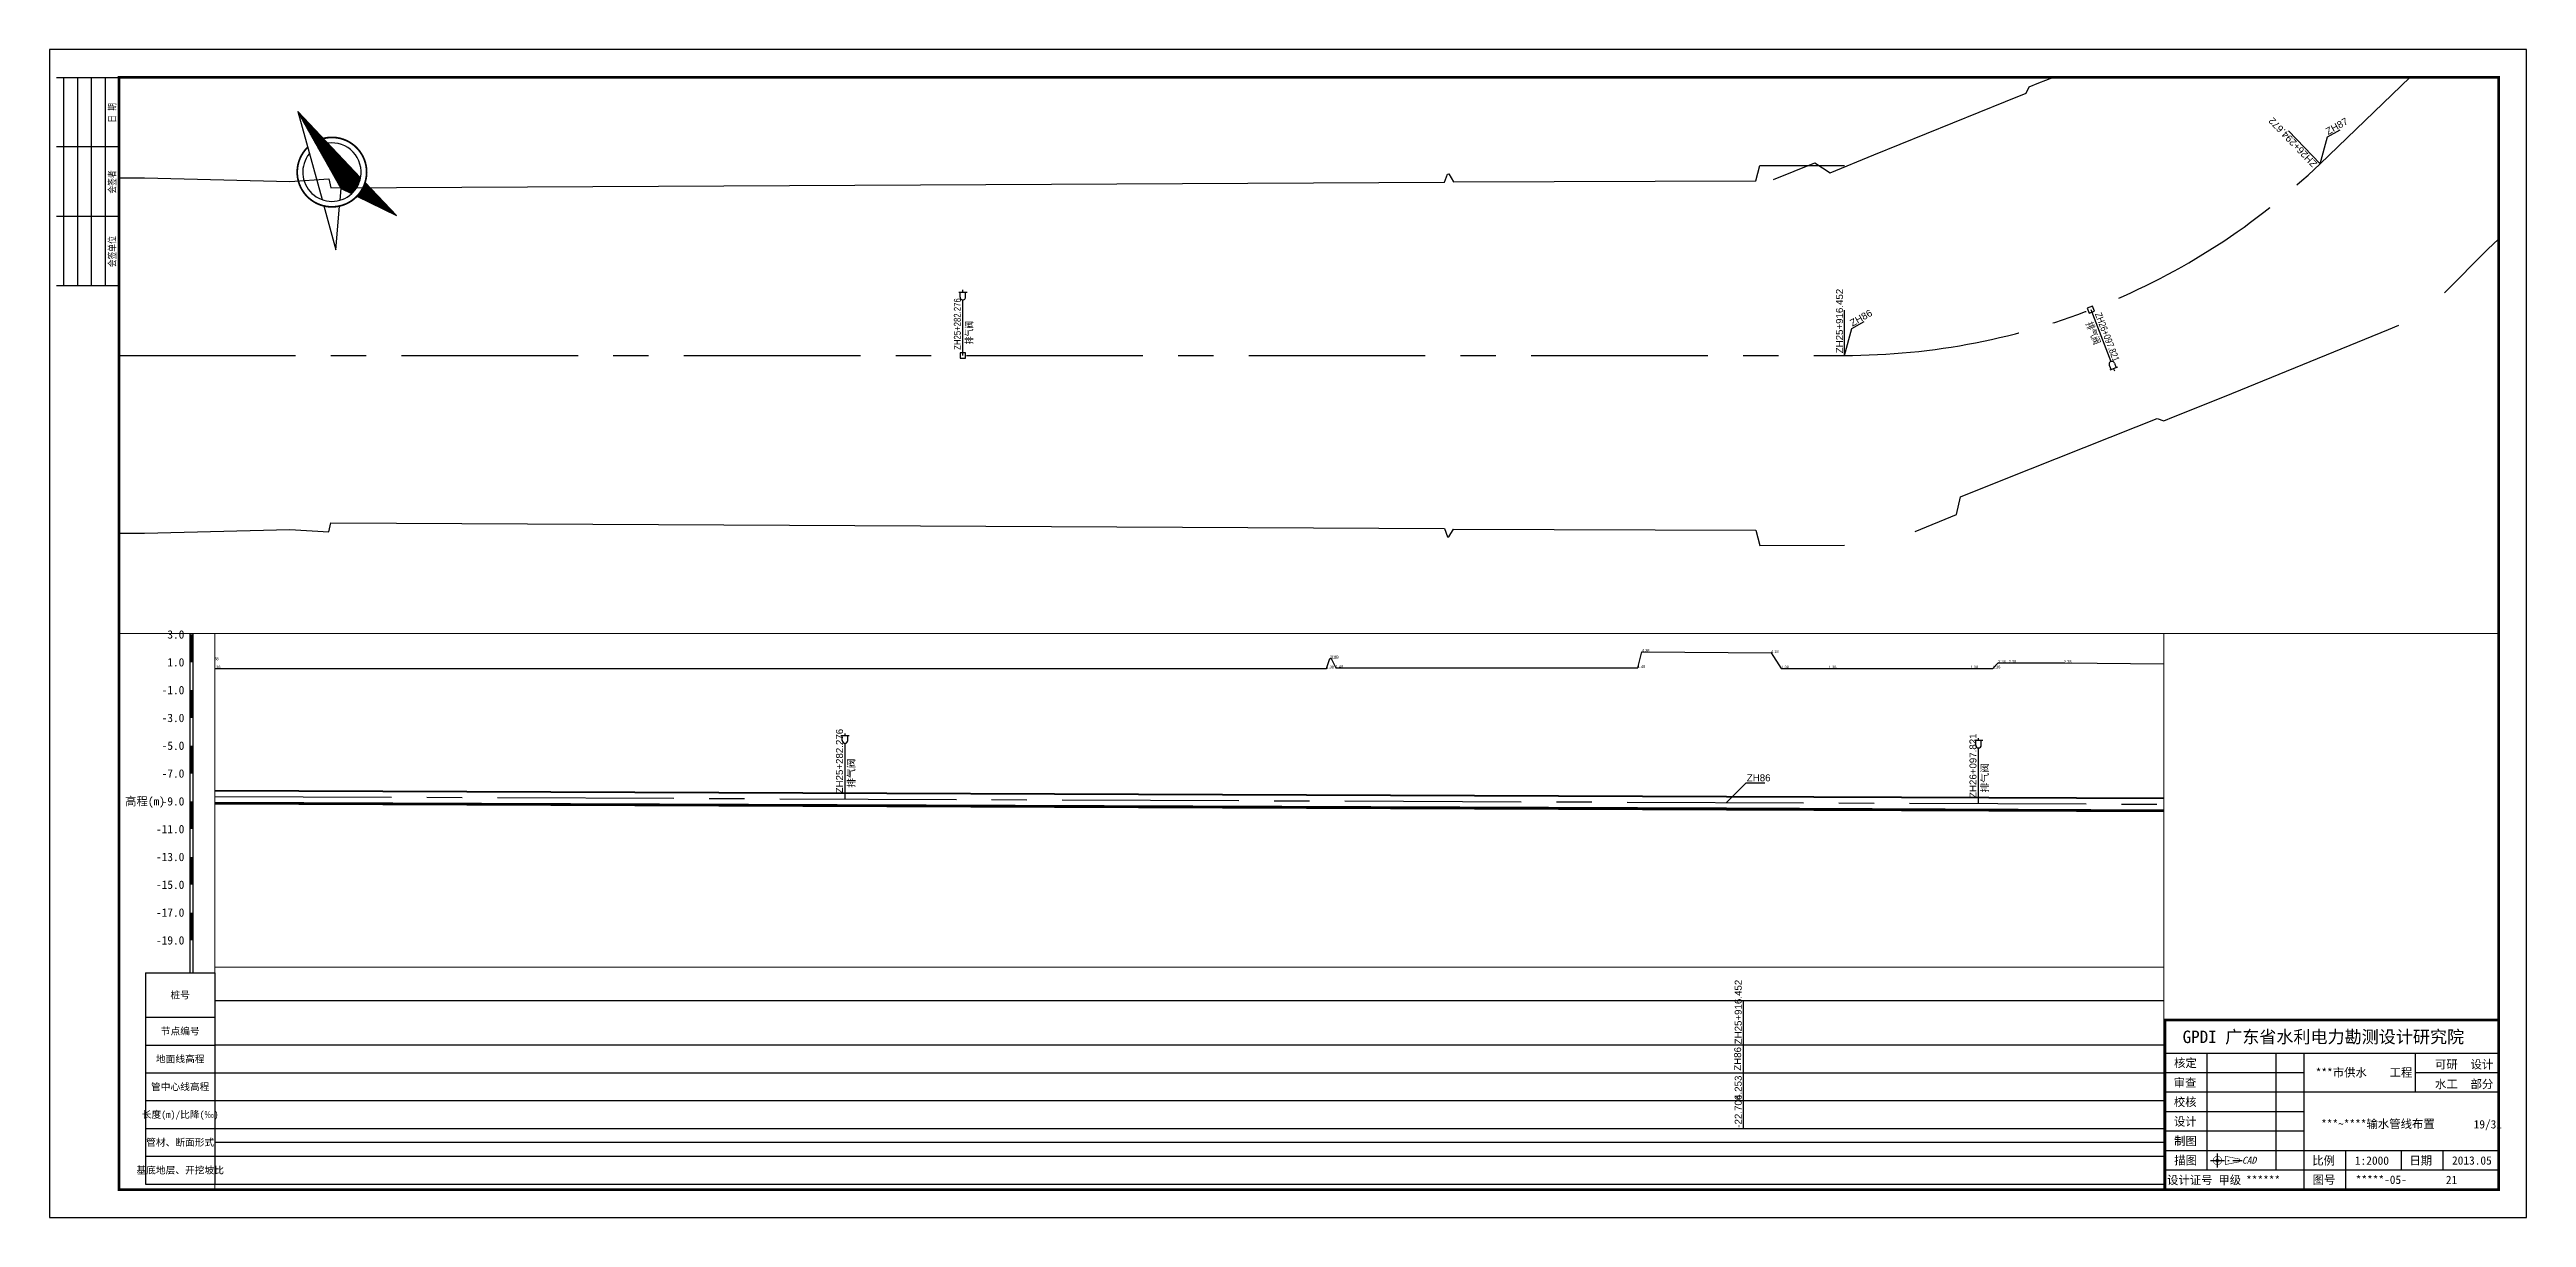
# Paper-space layout '21' of a CAD drawing. Header units: millimetres. Extents: x 0 to 891, y 0 to 420.
# The model-space entities are those that its viewports show. They can reach past a viewport. Long polylines and large blocks are cut down to what shows.
import ezdxf
from ezdxf.enums import TextEntityAlignment as Align
from ezdxf.lldxf.tags import DXFTag

# ---------------------------------------------------------------- set-up
doc = ezdxf.new("R2010")
doc.units = ezdxf.units.MM
doc.linetypes.add('CENTER', pattern=[50.8, 31.75, -6.35, 6.35, -6.35])
for name, color, linetype in [('pipe', 3, 'Continuous'), ('pipe_cen', 1, 'CENTER'), ('tab', 9, 'Continuous'), ('地形剖面', 4, 'Continuous'), ('布局裁图', 3, 'Continuous'), ('水工平面管线标注', 3, 'Continuous'), ('水工开挖线', 5, 'Continuous'), ('纵面管线标注', 3, 'Continuous'), ('附属设施', 2, 'Continuous')]:
    doc.layers.add(name, color=color, linetype=linetype)
doc.layers.add('管线-管廊边线-北线', color=4, linetype='管廊边线', lineweight=9)
doc.styles.add('FSD', font='')
doc.styles.add('HT', font='simhei.ttf')
doc.styles.get("Standard").update_dxf_attribs({"font": 'arial.ttf'})
doc.styles.get('FSD').set_extended_font_data('SimSun')
tags = doc.linetypes.add('管廊边线', pattern='A,50,-5,["管廊边线",Standard,S=2.54,R=0,X=-3.5,Y=-1.27],-12', length=67).pattern_tags.tags
tags[6] = DXFTag(74, 10)

# ---------------------------------------------------------------- blocks, each defined once
blk = doc.blocks.new('sign')
at = {"color": 7}
for p, q in [((-20, 0), (-20, -75)), ((-15, 0), (-15, -75)), ((-10, 0), (-10, -75)), ((-5, 0), (-5, -75)), ((0, -25), (-22.5, -25)), ((0, -50), (-22.5, -50))]:
    blk.add_line(p, q, dxfattribs=at)
blk.add_lwpolyline([(-22.5, 0), (0, 0), (0, -75), (-22.5, -75)], dxfattribs=at)
at = {"color": 3, "style": 'FSD', "width": 0.8}
for s, p in [('日 期', (-1.24, -16.3)), ('会签者', (-1.2, -41.81)), ('会签单位', (-1.2, -68.28))]:
    blk.add_text(s, height=2.5, rotation=90, dxfattribs=at).set_placement(p)
blk = doc.blocks.new('图框')
at = {"color": 7, "ltscale": 8}
for p, q in [((761, 10), (761, 71)), ((881, 71), (881, 10))]:
    blk.add_line(p, q, dxfattribs=at)
at = {"color": 7}
for p, q in [((881, 59), (761, 59)), ((776, 59), (776, 17)), ((801, 17), (801, 59)), ((811, 10), (811, 59)), ((851, 59), (851, 45)), ((811, 52), (761, 52)), ((881, 45), (761, 45)), ((881, 52), (851, 52)), ((811, 38), (761, 38)), ((811, 31), (761, 31)), ((881, 24), (761, 24)), ((826, 10), (826, 24)), ((846, 17), (846, 24)), ((861, 17), (861, 24)), ((881, 17), (761, 17))]:
    blk.add_line(p, q, dxfattribs=at)
at = {"color": 1}
for p, q in [((777.36, 20.51), (782.36, 20.51)), ((779.86, 18.01), (779.86, 23.01)), ((783.61, 20.51), (784.11, 20.51)), ((785.36, 20.51), (788.7, 20.51))]:
    blk.add_line(p, q, dxfattribs=at)
blk.add_lwpolyline([(0, 0), (891, 0), (891, 420), (0, 420)], close=True)
at = {"const_width": 1}
blk.add_lwpolyline([(25, 10), (25, 410), (881, 410), (881, 10)], close=True, dxfattribs=at)
at = {"color": 7, "const_width": 1}
blk.add_lwpolyline([(761, 10), (761, 71), (881, 71), (881, 10)], close=True, dxfattribs=at)
at = {"color": 5, "const_width": 0.2}
for points in [[(781.35, 20.66, 39.991666), (781.36, 20.51, 0.025005)], [(780.45, 20.57, 39.991666), (780.46, 20.51, 0.025005)]]:
    blk.add_lwpolyline(points, format="xyb", close=True, dxfattribs=at)
blk.add_lwpolyline([(787.7, 20.01), (782.7, 19.01), (782.7, 22.01), (787.7, 21.01)], close=True, dxfattribs=at)
blk.add_blockref('sign', (25, 410))
at = {"color": 3, "style": 'HT'}
for s, height, p in [('GPDI 广东省水利电力勘测设计研究院', 4.5, (767.32, 62.71)), ('***市供水', 3, (815.18, 50.63)), ('工程', 3, (841.77, 50.63)), ('可研', 3, (858.09, 53.54)), ('设计', 3, (870.9, 53.54)), ('水工', 3, (858.09, 46.44)), ('部分', 3, (870.9, 46.44)), ('***~****输水管线布置', 3, (817.12, 32.13)), ('比例', 3, (813.95, 18.94)), ('1:2000', 3, (829.29, 18.94)), ('日期', 3, (848.89, 18.98)), ('2013.05', 3, (864.23, 18.98)), ('图号', 3, (814.08, 12.06)), ('*****-05-', 3, (829.59, 12.06))]:
    blk.add_text(s, height=height, dxfattribs=at).set_placement(p)
at = {"color": 3, "ltscale": 8, "style": 'HT'}
for s, p in [('核定', (764.23, 55.53)), ('审查', (764.08, 48.46)), ('校核', (764.15, 41.51)), ('设计', (764.16, 34.49)), ('制图', (764.25, 27.48)), ('描图', (764.31, 20.49))]:
    blk.add_text(s, height=3, dxfattribs=at).set_placement(p, align=Align.MIDDLE_LEFT)
at = {"color": 3, "style": 'HT', "oblique": 15}
blk.add_text('CAD', height=2.5, dxfattribs=at).set_placement((788.67, 19.33))
at = {"color": 3, "ltscale": 8, "style": 'HT'}
for s, p in [('设计证号 ', (761.71, 11.94)), ('甲级 ', (780.19, 11.94)), ('******', (790.15, 11.94))]:
    blk.add_text(s, height=3, dxfattribs=at).set_placement(p)
blk = doc.blocks.new('*X9')
at = {"color": 0}
for p, q in [((2.948, 5.027), (2.95, 5.029)), ((2.948, 5.013), (2.953, 5.017)), ((2.948, 4.999), (2.955, 5.006)), ((2.948, 4.985), (2.958, 4.995)), ((2.948, 4.97), (2.961, 4.983)), ((2.948, 4.956), (2.964, 4.972)), ((2.948, 4.942), (2.967, 4.961)), ((2.948, 4.928), (2.97, 4.949)), ((2.948, 4.914), (2.972, 4.938)), ((2.948, 4.9), (2.975, 4.927)), ((2.948, 4.886), (2.978, 4.916)), ((2.948, 4.871), (2.981, 4.904)), ((2.948, 4.857), (2.984, 4.893)), ((2.948, 4.843), (2.987, 4.882)), ((2.948, 4.829), (2.989, 4.87)), ((2.948, 4.815), (2.992, 4.859)), ((2.948, 4.801), (2.995, 4.848)), ((2.948, 4.787), (2.998, 4.836)), ((2.948, 4.772), (3.001, 4.825)), ((2.948, 4.758), (3.004, 4.814)), ((2.948, 4.744), (3.006, 4.802)), ((2.948, 4.73), (3.009, 4.791)), ((2.948, 4.716), (3.012, 4.78)), ((2.948, 4.702), (3.015, 4.768)), ((2.948, 4.688), (3.018, 4.757)), ((2.948, 4.673), (3.02, 4.746)), ((2.948, 4.659), (3.023, 4.735)), ((2.948, 4.645), (3.026, 4.723)), ((2.948, 4.631), (3.029, 4.712)), ((2.948, 4.617), (3.032, 4.701)), ((2.948, 4.603), (3.035, 4.689)), ((2.948, 4.589), (3.037, 4.678)), ((2.948, 4.574), (3.04, 4.667)), ((2.948, 4.56), (3.043, 4.655)), ((2.948, 4.546), (3.046, 4.644)), ((2.948, 4.532), (3.049, 4.633)), ((2.948, 4.518), (3.052, 4.621)), ((2.948, 4.504), (3.054, 4.61)), ((2.948, 4.49), (3.057, 4.599)), ((2.948, 4.475), (3.06, 4.587)), ((2.948, 4.461), (3.063, 4.576)), ((2.948, 4.447), (3.066, 4.565)), ((2.948, 4.433), (3.069, 4.554)), ((2.948, 4.419), (3.071, 4.542)), ((2.948, 4.405), (3.074, 4.531)), ((2.948, 4.391), (3.077, 4.52)), ((2.948, 4.376), (3.08, 4.508)), ((2.948, 4.362), (3.083, 4.497)), ((2.948, 4.348), (3.086, 4.486)), ((2.948, 4.334), (3.088, 4.474)), ((2.948, 4.32), (3.091, 4.463)), ((2.948, 4.306), (3.094, 4.452)), ((2.948, 4.292), (3.097, 4.44)), ((2.948, 4.277), (3.1, 4.429)), ((2.948, 4.263), (3.103, 4.418)), ((2.948, 4.249), (3.105, 4.406)), ((2.948, 4.235), (3.108, 4.395)), ((2.948, 4.221), (3.111, 4.384)), ((2.948, 4.207), (3.114, 4.372)), ((2.948, 4.193), (3.117, 4.361)), ((2.948, 4.178), (3.119, 4.35)), ((2.948, 4.164), (3.122, 4.339)), ((2.948, 4.15), (3.125, 4.327)), ((2.948, 4.136), (3.128, 4.316)), ((2.948, 4.122), (3.131, 4.305)), ((2.948, 4.108), (3.134, 4.293)), ((2.948, 4.094), (3.136, 4.282)), ((2.948, 4.079), (3.139, 4.271)), ((2.948, 4.065), (3.142, 4.259)), ((2.948, 4.051), (3.145, 4.248)), ((2.948, 4.037), (3.148, 4.237)), ((2.948, 4.023), (3.151, 4.225)), ((2.948, 4.009), (3.153, 4.214)), ((2.948, 3.995), (3.156, 4.203)), ((2.948, 3.98), (3.159, 4.191)), ((2.948, 3.966), (3.162, 4.18)), ((2.948, 3.952), (3.165, 4.169)), ((2.948, 3.938), (3.168, 4.158)), ((2.948, 3.924), (3.17, 4.146)), ((2.948, 3.91), (3.173, 4.135)), ((2.948, 3.896), (3.176, 4.124)), ((2.948, 3.881), (3.179, 4.112)), ((2.948, 3.867), (3.182, 4.101)), ((2.948, 3.853), (3.185, 4.09)), ((2.948, 3.839), (3.187, 4.078)), ((2.948, 3.825), (3.19, 4.067)), ((2.948, 3.811), (3.193, 4.056)), ((2.948, 3.797), (3.196, 4.044)), ((2.948, 3.782), (3.199, 4.033)), ((2.948, 3.768), (3.202, 4.022)), ((2.953, 3.759), (3.204, 4.01)), ((2.958, 3.75), (3.207, 3.999)), ((2.964, 3.742), (3.21, 3.988)), ((2.97, 3.733), (3.213, 3.977)), ((2.976, 3.725), (3.216, 3.965)), ((2.981, 3.717), (3.218, 3.954)), ((2.987, 3.708), (3.221, 3.943)), ((2.993, 3.7), (3.224, 3.931)), ((2.999, 3.691), (3.227, 3.92)), ((3.004, 3.683), (3.23, 3.909)), ((3.01, 3.675), (3.233, 3.897)), ((3.016, 3.666), (3.235, 3.886)), ((3.022, 3.658), (3.238, 3.875)), ((3.027, 3.65), (3.241, 3.863)), ((3.033, 3.641), (3.244, 3.852)), ((3.039, 3.633), (3.247, 3.841)), ((3.048, 3.627), (3.25, 3.829)), ((3.067, 3.633), (3.252, 3.818)), ((3.088, 3.639), (3.255, 3.807)), ((3.111, 3.648), (3.258, 3.795)), ((3.137, 3.66), (3.261, 3.784)), ((3.169, 3.679), (3.264, 3.773)), ((3.223, 3.718), (3.266, 3.76))]:
    blk.add_line(p, q, dxfattribs=at)
blk = doc.blocks.new('*X8')
at = {"color": 0}
for p, q in [((3.102, 3.54), (3.132, 3.57)), ((3.108, 3.532), (3.157, 3.581)), ((3.114, 3.524), (3.185, 3.595)), ((3.119, 3.515), (3.219, 3.615)), ((3.125, 3.507), (3.276, 3.658)), ((3.131, 3.498), (3.292, 3.66)), ((3.137, 3.49), (3.295, 3.648)), ((3.142, 3.482), (3.298, 3.637)), ((3.148, 3.473), (3.301, 3.626)), ((3.154, 3.465), (3.303, 3.614)), ((3.16, 3.457), (3.306, 3.603)), ((3.165, 3.448), (3.309, 3.592)), ((3.171, 3.44), (3.312, 3.581)), ((3.177, 3.431), (3.315, 3.569)), ((3.096, 3.549), (3.11, 3.562)), ((3.183, 3.423), (3.317, 3.558)), ((3.188, 3.415), (3.32, 3.547)), ((3.194, 3.406), (3.323, 3.535)), ((3.2, 3.398), (3.326, 3.524)), ((3.206, 3.389), (3.329, 3.513)), ((3.211, 3.381), (3.332, 3.501)), ((3.217, 3.373), (3.334, 3.49)), ((3.223, 3.364), (3.337, 3.479)), ((3.229, 3.356), (3.34, 3.467)), ((3.234, 3.347), (3.343, 3.456)), ((3.24, 3.339), (3.346, 3.445)), ((3.246, 3.331), (3.349, 3.433)), ((3.252, 3.322), (3.351, 3.422)), ((3.257, 3.314), (3.354, 3.411)), ((3.263, 3.305), (3.357, 3.4)), ((3.269, 3.297), (3.36, 3.388)), ((3.275, 3.289), (3.363, 3.377)), ((3.28, 3.28), (3.366, 3.366)), ((3.286, 3.272), (3.368, 3.354)), ((3.292, 3.263), (3.371, 3.343)), ((3.298, 3.255), (3.374, 3.332)), ((3.303, 3.247), (3.377, 3.32)), ((3.309, 3.238), (3.38, 3.309)), ((3.315, 3.23), (3.383, 3.298)), ((3.321, 3.222), (3.385, 3.286)), ((3.326, 3.213), (3.388, 3.275)), ((3.332, 3.205), (3.391, 3.264)), ((3.338, 3.196), (3.394, 3.252)), ((3.344, 3.188), (3.397, 3.241)), ((3.349, 3.18), (3.4, 3.23)), ((3.355, 3.171), (3.402, 3.218)), ((3.361, 3.163), (3.405, 3.207)), ((3.367, 3.154), (3.408, 3.196)), ((3.372, 3.146), (3.411, 3.185)), ((3.378, 3.138), (3.414, 3.173)), ((3.384, 3.129), (3.416, 3.162)), ((3.39, 3.121), (3.419, 3.151)), ((3.395, 3.112), (3.422, 3.139)), ((3.401, 3.104), (3.425, 3.128)), ((3.407, 3.096), (3.428, 3.117)), ((3.413, 3.087), (3.431, 3.105)), ((3.418, 3.079), (3.433, 3.094)), ((3.424, 3.07), (3.436, 3.083)), ((3.43, 3.062), (3.439, 3.071)), ((3.436, 3.054), (3.442, 3.06)), ((3.441, 3.045), (3.445, 3.049)), ((3.447, 3.037), (3.448, 3.037))]:
    blk.add_line(p, q, dxfattribs=at)
blk = doc.blocks.new('zbz')
for p, q in [((0, 0), (-0.318, -1.274)), ((0, -1.27), (0, 0)), ((0.318, -1.274), (0, 0)), ((-0.341, -1.365), (-0.5, -2)), ((-0.095, -1.409), (0, -1.27)), ((0, -1.27), (0.095, -1.409)), ((0.5, -2), (0.341, -1.365)), ((-0.5, -2), (-0.143, -1.479)), ((0.143, -1.479), (0.5, -2))]:
    blk.add_line(p, q)
at = {"const_width": 0.025}
for points in [[(-0.129, -0.517, 1.014443), (0.143, -1.479, 1.014443)], [(0.341, -1.365, 0.588844), (0.129, -0.517, 1.014443)], [(0.143, -1.479, 0.115834), (0.341, -1.365, 1.014443)]]:
    blk.add_lwpolyline(points, format="xyb", dxfattribs=at)
for start, end in [(111.2477, 283.0769), (319.3202, 68.7523), (283.0769, 319.3202)]:
    blk.add_arc((0, -1), 0.42, start, end)
for name in ['*X9', '*X8']:
    blk.add_blockref(name, (-2.948, -5.035))
blk = doc.blocks.new('指北针')
at = {"xscale": 25, "yscale": 25, "zscale": 25}
blk.add_blockref('zbz', (12.5, 50), dxfattribs=at)
blk = doc.blocks.new('qin排气阀va')
at = {"layer": '附属设施'}
for points in [[(-1.5, 22.8), (1.5, 22.8)], [(-1, 21), (-1, 22.8)], [(0, 22.8), (0, 23.55)], [(0, 0), (0, 20)], [(1, 21), (1, 22.8)]]:
    blk.add_lwpolyline(points, dxfattribs=at)
blk.add_arc((0, 21), 1, 180, 0, dxfattribs=at)
blk.add_attdef('名称', text='', height=2.5, rotation=90, dxfattribs=at).set_placement((1, 4), align=Align.TOP_LEFT)
blk.add_attdef('ZH', text='', height=2.5, rotation=90, dxfattribs=at).set_placement((0, 2), align=Align.BOTTOM_LEFT)
blk = doc.blocks.new('qin排气阀pa')
at = {"layer": '附属设施'}
for points in [[(-1.5, 22.8), (1.5, 22.8)], [(-1, 21), (-1, 22.8)], [(0, 22.8), (0, 23.55)], [(0, 0), (0, 20)], [(1, 21), (1, 22.8)]]:
    blk.add_lwpolyline(points, dxfattribs=at)
blk.add_lwpolyline([(-1, -1), (1, -1), (1, 1), (-1, 1)], close=True, dxfattribs=at)
blk.add_arc((0, 21), 1, 180, 0, dxfattribs=at)
blk.add_attdef('名称', text='', height=2.5, rotation=90, dxfattribs=at).set_placement((1, 4), align=Align.TOP_LEFT)
blk.add_attdef('ZH', text='', height=2.5, rotation=90, dxfattribs=at).set_placement((0, 2), align=Align.BOTTOM_LEFT)

msp = doc.modelspace()

# ---------------------------------------------------------------- linework, layer by layer
at = {"layer": 'pipe'}
for points in [[(537337, 2381738.7), (539161.9, 2381731.5), (539540.1, 2381730)], [(537337, 2381738.1), (539161.9, 2381730.9), (539540.1, 2381729.4)], [(537337, 2381730.1), (539161.9, 2381722.9), (539540.1, 2381721.4)], [(537337, 2381729.5), (539161.9, 2381722.3), (539540.1, 2381720.8)], [(537337, 2381728.7), (539161.9, 2381721.5), (539540.1, 2381720)]]:
    msp.add_lwpolyline(points, dxfattribs=at)
at = {"layer": 'pipe_cen'}
msp.add_lwpolyline([(533867.8, 2392906.9), (535456.5, 2392009, 0.19386), (535822.4, 2391960.6), (539123.8, 2392808.9)], format="xyb", dxfattribs=at)
msp.add_lwpolyline([(537337, 2381734.1), (542967.8, 2381711.7)], dxfattribs=at)
at = {"layer": 'tab'}
for points in [[(513183.4, 2381401.7), (554886.6, 2381401.7)], [(539161.9, 2381401.7), (539161.9, 2381309.7)], [(513183.4, 2381369.7), (554886.6, 2381369.7)], [(513183.4, 2381349.7), (554886.6, 2381349.7)], [(513183.4, 2381329.7), (554886.6, 2381329.7)], [(513183.4, 2381309.7), (554886.6, 2381309.7)], [(513183.4, 2381289.7), (554886.6, 2381289.7)], [(537337, 2381299.7), (537340, 2381299.7), (540132.4, 2381299.7)], [(513183.4, 2381269.7), (554886.6, 2381269.7)]]:
    msp.add_lwpolyline(points, dxfattribs=at)
at = {"layer": '地形剖面'}
msp.add_lwpolyline([(538043.5, 2381827.2), (538071.6, 2381829.2), (538072.9, 2381823.2), (538874, 2381823.2), (538876.4, 2381830.4), (538877.4, 2381830.4), (538880.7, 2381823.6), (539098, 2381823.6), (539101, 2381835.2), (539193.9, 2381834.4), (539201.3, 2381823.2), (539235.5, 2381823.2), (539337.5, 2381823.2), (539353.5, 2381823.2), (539357.4, 2381827.2), (539364.9, 2381827.2), (539404.6, 2381827.2), (539531.9, 2381826)], dxfattribs=at)
at = {"layer": '水工平面管线标注', "color": 9}
for points in [[(535456.5, 2392009), (535472.6, 2392037.4)], [(535456.5, 2392009), (535470.7, 2392023.1), (535480.9, 2392023.1)], [(535822.4, 2391960.6), (535814.2, 2391992.3)], [(535822.4, 2391960.6), (535836.5, 2391974.7), (535846.8, 2391974.7)]]:
    msp.add_lwpolyline(points, dxfattribs=at)
at = {"layer": '水工平面管线标注'}
for points in [[(535456.3, 2392009, 0.5, 0.5, -1), (535456.8, 2392009, 0, 0, 0)], [(535456.3, 2392009, 0.5, 0.5, 1), (535456.8, 2392009, 0, 0, 0)], [(535822.1, 2391960.6, 0.5, 0.5, -1), (535822.6, 2391960.6, 0, 0, 0)], [(535822.1, 2391960.6, 0.5, 0.5, 1), (535822.6, 2391960.6, 0, 0, 0)]]:
    msp.add_lwpolyline(points, format="xyseb", dxfattribs=at)
at = {"layer": '水工开挖线'}
for points in [[(533927.1, 2393011.6), (533948.3, 2392999.7), (533952.3, 2392999), (534351.5, 2392777.2), (534356.3, 2392776), (534375.1, 2392767), (534454.8, 2392721.9), (534544.5, 2392668.2), (534569.8, 2392655.9), (534567.8, 2392649.6), (535267.3, 2392259), (535272.2, 2392263), (535273.1, 2392262.6), (535273.2, 2392256), (535462.8, 2392149.7), (535470.8, 2392157.9), (535523.7, 2392127.8)], [(535790.3, 2392085.4), (535833.6, 2392095.5), (535909.9, 2392116.8), (535909.7, 2392125.5), (535916, 2392127.1), (535918.3, 2392127.7), (535921.6, 2392120.9), (536026.5, 2392145.8)], [(533808.6, 2392802.1), (533829.8, 2392790), (533832.5, 2392787), (534228.4, 2392559.4), (534231.9, 2392555.9), (534249.3, 2392544.5), (534329, 2392499.4), (534421.3, 2392450.3), (534444.9, 2392434.9), (534449.3, 2392439.9), (535144.7, 2392042.1), (535143.8, 2392035.8), (535144.6, 2392035.3), (535150.3, 2392038.6), (535339.2, 2391931), (535336.3, 2391919.9), (535389.4, 2391890.2)], [(535854.5, 2391835.8), (535897.2, 2391847.8), (535974.3, 2391865.9)], [(535474.4, 2392144.3), (535506.2, 2392139.9), (535512.1, 2392128.3), (535546, 2392124), (535647.2, 2392110.9), (535663.1, 2392108.9), (535667.4, 2392111.7), (535674.8, 2392110.7), (535714.1, 2392105.6), (535840.2, 2392088.4), (535848.4, 2392087.1)], [(535438.6, 2391873.7), (535470.4, 2391869.6), (535479.1, 2391879.3), (535513, 2391874.7), (535614.1, 2391861), (535630, 2391858.8), (535633.4, 2391855), (535640.8, 2391854), (535680.2, 2391848.7), (535806.4, 2391832.6), (535814.6, 2391831.7)]]:
    msp.add_lwpolyline(points, dxfattribs=at)
at = {"layer": '管线-管廊边线-北线', "color": 2, "linetype": 'CENTER'}
msp.add_lwpolyline([(533867.8, 2392906.9), (535456.5, 2392009, 0.19386), (535822.4, 2391960.6), (539123.8, 2392808.9)], format="xyb", dxfattribs=at)
at = {"layer": '纵面管线标注', "color": 9}
msp.add_lwpolyline([(539161.9, 2381726.9), (539176, 2381741), (539189.5, 2381741)], dxfattribs=at)
at = {"layer": '附属设施'}
msp.add_lwpolyline([(533863.5, 2392906.4), (537322.4, 2382994.7)], dxfattribs=at)

# ---------------------------------------------------------------- block references
ref = msp.add_blockref('qin排气阀pa', (534904.4, 2392321), dxfattribs=dict(at, xscale=2, yscale=2, zscale=2, rotation=330.5258828612709))
ref.add_attrib('ZH', 'ZH25+282.276', dxfattribs={"height": 5, "rotation": 60.5259, "width": 0.8}).set_placement((534906.4, 2392324.5), align=Align.BOTTOM_LEFT)
ref.add_attrib('名称', '排气阀', dxfattribs={"height": 5, "rotation": 60.5259, "width": 0.8}).set_placement((534910.1, 2392327), align=Align.TOP_LEFT)
ref = msp.add_blockref('qin排气阀pa', (535627.1, 2391950.4), dxfattribs=dict(at, xscale=2, yscale=2, zscale=2, rotation=171.5702386042383))
ref.add_attrib('ZH', 'ZH26+097.821', dxfattribs={"height": 5, "rotation": 261.5702, "width": 0.8}).set_placement((535626.5, 2391946.4), align=Align.BOTTOM_LEFT)
ref.add_attrib('名称', '排气阀', dxfattribs={"height": 5, "rotation": 261.5702, "width": 0.8}).set_placement((535624, 2391942.8), align=Align.TOP_LEFT)
at = {"layer": '附属设施', "xscale": 2, "yscale": 2, "zscale": 2}
for p, values in [((538527.7, 2381729.4), {'ZH': 'ZH25+282.276', '名称': '排气阀'}), ((539343.2, 2381726.1), {'ZH': 'ZH26+097.821', '名称': '排气阀'})]:
    msp.add_blockref('qin排气阀va', p, dxfattribs=at).add_auto_attribs(values)

# ---------------------------------------------------------------- texts
at = {"layer": 'tab', "color": 3}
for s, p in [('ZH25+916.452', (539160.8, 2381370.2)), ('4.253', (539160.8, 2381330.2)), ('-22.706', (539160.8, 2381310.2))]:
    msp.add_text(s, height=5, rotation=90, dxfattribs=at).set_placement(p)
msp.add_text('ZH86', height=5, rotation=90, dxfattribs=at).set_placement((539161.9, 2381359.7), align=Align.BOTTOM_CENTER)
at = {"layer": '地形剖面', "color": 9}
for s, p in [('2.88', (538071.6, 2381829.2)), ('1.38', (538072.9, 2381823.2)), ('1.38', (538874, 2381823.2)), ('3.18', (538876.4, 2381830.4)), ('3.18', (538877.4, 2381830.4)), ('1.48', (538880.7, 2381823.6)), ('1.48', (539098, 2381823.6)), ('4.38', (539101, 2381835.2)), ('4.18', (539193.9, 2381834.4)), ('1.38', (539201.3, 2381823.2)), ('1.38', (539235.5, 2381823.2)), ('1.38', (539337.5, 2381823.2)), ('1.38', (539353.5, 2381823.2)), ('2.38', (539357.4, 2381827.2)), ('2.38', (539364.9, 2381827.2)), ('2.38', (539404.6, 2381827.2))]:
    msp.add_text(s, height=2, dxfattribs=at).set_placement(p)
at = {"layer": '水工平面管线标注'}
for s, rotation, p in [('ZH25+916.452', 60.5259, (535456.4, 2392010.8)), ('ZH26+294.672', 104.4109, (535821, 2391961.8))]:
    msp.add_text(s, height=5, rotation=rotation, dxfattribs=at).set_placement(p)
for s, p in [('ZH86', (535471.7, 2392024.1)), ('ZH87', (535837.5, 2391975.7))]:
    msp.add_text(s, height=5, dxfattribs=at).set_placement(p)
at = {"layer": '纵面管线标注'}
msp.add_text('ZH86', height=5, dxfattribs=at).set_placement((539176.5, 2381742.1))

psp = doc.layouts.new('21')

# ---------------------------------------------------------------- linework, layer by layer
at = {"layer": '布局裁图'}
for points in [[(50.5, 210), (50.5, 88)], [(51.5, 210), (51.5, 88)], [(34.5, 88), (59.5, 88)], [(34.5, 88), (34.5, 12)], [(59.5, 88), (59.5, 12)], [(34.5, 72), (59.5, 72)], [(34.5, 62), (59.5, 62)], [(34.5, 52), (59.5, 52)], [(34.5, 42), (59.5, 42)], [(34.5, 32), (59.5, 32)], [(34.5, 22), (59.5, 22)], [(34.5, 12), (59.5, 12)]]:
    psp.add_lwpolyline(points, dxfattribs=at)
for points in [[(50.5, 209.65), (51.5, 209.65), (50.5, 199.65), (51.5, 199.65)], [(50.5, 189.65), (51.5, 189.65), (50.5, 179.65), (51.5, 179.65)], [(50.5, 169.65), (51.5, 169.65), (50.5, 159.65), (51.5, 159.65)], [(50.5, 149.65), (51.5, 149.65), (50.5, 139.65), (51.5, 139.65)], [(50.5, 129.65), (51.5, 129.65), (50.5, 119.65), (51.5, 119.65)], [(50.5, 109.65), (51.5, 109.65), (50.5, 99.65), (51.5, 99.65)]]:
    psp.add_solid(points, dxfattribs=at)

# ---------------------------------------------------------------- block references
psp.add_blockref('图框', (0, 0), dxfattribs=at)
at = {"layer": '布局裁图', "rotation": 29.4741171387291}
psp.add_blockref('指北针', (103, 348), dxfattribs=at)

# ---------------------------------------------------------------- texts
at = {"layer": '布局裁图', "style": 'HT'}
for s, p in [('3.0', (48.5, 209.65)), ('1.0', (48.5, 199.65)), ('-1.0', (48.5, 189.65)), ('-3.0', (48.5, 179.65)), ('-5.0', (48.5, 169.65)), ('-7.0', (48.5, 159.65)), ('高程(m)', (41.5, 149.65)), ('-9.0', (48.5, 149.65)), ('-11.0', (48.5, 139.65)), ('-13.0', (48.5, 129.65)), ('-15.0', (48.5, 119.65)), ('-17.0', (48.5, 109.65)), ('-19.0', (48.5, 99.65))]:
    psp.add_text(s, height=3, dxfattribs=at).set_placement(p, align=Align.MIDDLE_RIGHT)
for s, p in [('桩号', (47, 80)), ('节点编号', (47, 67)), ('地面线高程', (47, 57)), ('管中心线高程', (47, 47)), ('长度(m)/比降(‰)', (47, 37)), ('管材、断面形式', (47, 27)), ('基底地层、开挖坡比', (47, 17))]:
    psp.add_text(s, height=2.5, dxfattribs=at).set_placement(p, align=Align.MIDDLE_CENTER)
for s, p in [('19/31', (872, 32)), ('21', (862, 12))]:
    psp.add_text(s, height=3, dxfattribs=at).set_placement(p)

# ---------------------------------------------------------------- viewports
at = {"layer": '布局裁图', "view_twist_angle": 29.47411714}
psp.add_viewport(center=(453, 310), size=(856, 200), view_center_point=(-711169.56, 2345891.37), view_height=400, dxfattribs=at)
at = {"layer": '布局裁图'}
for center, size, view_center_point, view_height, status in [((410, 150), (701, 120), (538775.4, 2381728.39), 240, 3), ((410, 50), (701, 80), (538763.4, 2381345.66), 160, 4)]:
    psp.add_viewport(center=center, size=size, view_center_point=view_center_point, view_height=view_height, status=status, dxfattribs=at)

doc.saveas('drawing.dxf')
